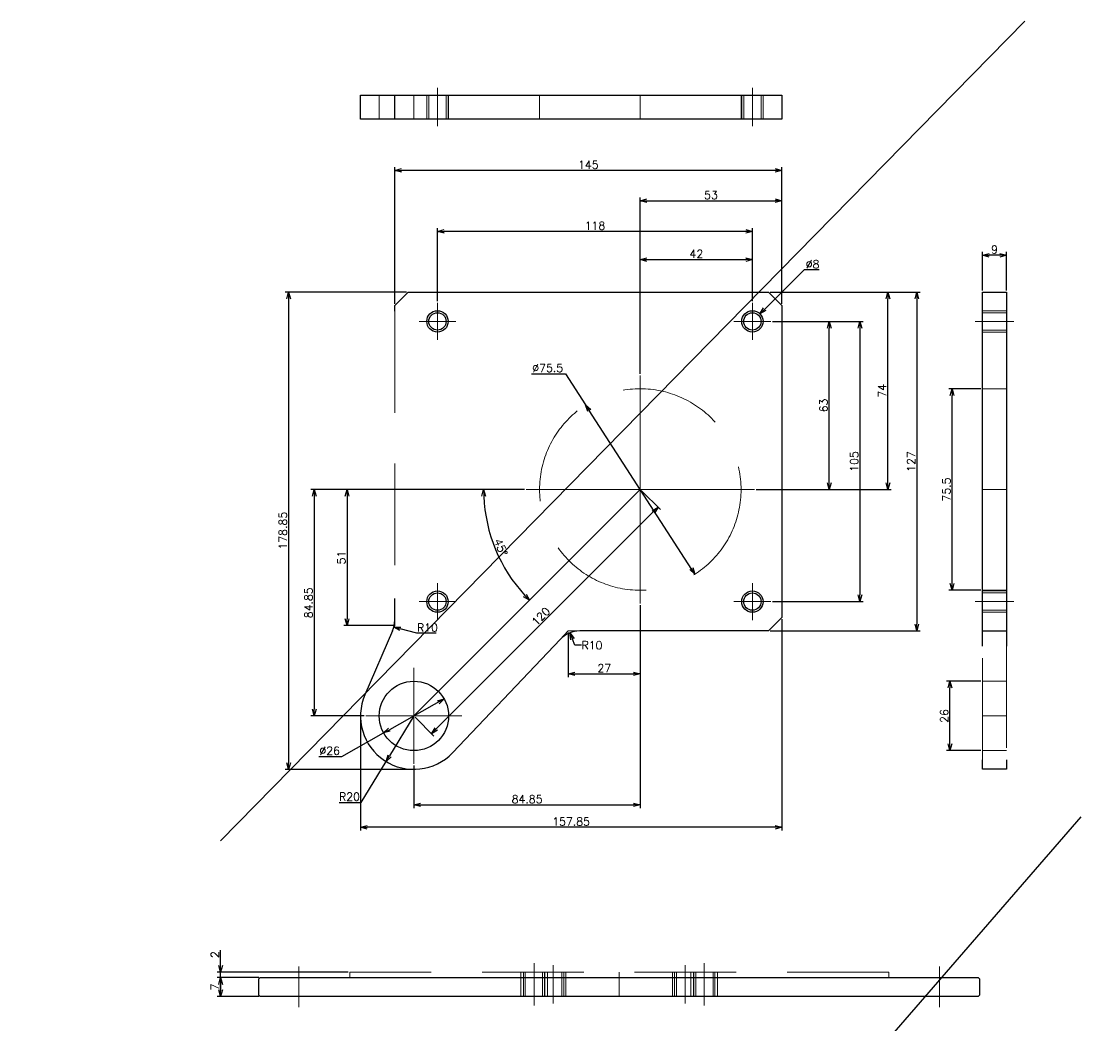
# Model space of a CAD drawing. Header units: millimetres. Extents: x -16130 to 36813, y -8099 to 27484.
# Drawn here: x 19505.4 to 19902.5, y 17493 to 17869.5 of the extents above; entities that cross this region are included whole.
import ezdxf

# ---------------------------------------------------------------- set-up
doc = ezdxf.new("R2010")
doc.units = ezdxf.units.MM
doc.header["$LTSCALE"] = 6
doc.header["$PDMODE"] = 99
doc.header["$PDSIZE"] = 1
doc.linetypes.add('CENTER2', pattern=[28.575, 19.05, -3.175, 3.175, -3.175])
doc.linetypes.add('HIDDEN', pattern=[9.525, 6.35, -3.175])
for name, color, linetype, lineweight in [('04_HIDDEN', 2, 'HIDDEN', 13), ('05_CENTER', 4, 'CENTER2', 13), ('08_DIM', 3, 'Continuous', 13)]:
    doc.layers.add(name, color=color, linetype=linetype, lineweight=lineweight)
doc.layers.add('10_DRAFT', color=8, linetype='Continuous', lineweight=0, plot=False)
doc.styles.add('KSS_TXT', font='txt.shx', dxfattribs={"bigfont": 'extfont2.shx'})
doc.dimstyles.new('KSS_DIM', dxfattribs={"dimtxt": 3, "dimasz": 2.5, "dimexe": 1.25, "dimexo": 0.625, "dimtad": 1, "dimdsep": 46, "dimtxsty": 'KSS_TXT', "dimblk": 'OPEN30', "dimcen": 0, "dimazin": 2, "dimtfac": 0.75, "dimtmove": 0, "dimatfit": 3, "dimldrblk": 'OPEN30', "dimfxl": 1, "dimtolj": 1, "dimarcsym": 0})
doc.dimstyles.new('KSS_DIM$3', dxfattribs={"dimtxt": 3, "dimasz": 2.5, "dimexe": 1.25, "dimexo": 0.625, "dimtad": 1, "dimtih": 1, "dimtoh": 1, "dimdsep": 46, "dimtxsty": 'KSS_TXT', "dimblk": 'OPEN30', "dimcen": 0, "dimazin": 2, "dimtfac": 0.75, "dimtofl": 0, "dimtmove": 0, "dimatfit": 3, "dimldrblk": 'OPEN30', "dimfxl": 1, "dimtolj": 1, "dimarcsym": 0})
doc.dimstyles.new('KSS_DIM$4', dxfattribs={"dimtxt": 3, "dimasz": 2.5, "dimexe": 1.25, "dimexo": 0.625, "dimtad": 1, "dimtih": 1, "dimtoh": 1, "dimdsep": 46, "dimtxsty": 'KSS_TXT', "dimblk": 'OPEN30', "dimcen": 0, "dimse1": 1, "dimazin": 2, "dimtfac": 0.75, "dimtofl": 0, "dimtmove": 0, "dimatfit": 3, "dimldrblk": 'OPEN30', "dimfxl": 1, "dimtolj": 1, "dimarcsym": 0})

# ---------------------------------------------------------------- blocks, each defined once
blk = doc.blocks.new('_Open30')
at = {"color": 0, "linetype": 'ByBlock', "lineweight": -2}
for p, q in [((-1, 0.27), (0, 0)), ((0, 0), (-1, -0.27)), ((0, 0), (-1, 0))]:
    blk.add_line(p, q, dxfattribs=at)
blk = doc.blocks.new('*D3504')
at = {"layer": '08_DIM', "color": 0, "lineweight": -2, "transparency": 16777216}
for p, q in [((19580.17, 17515.54), (19580.17, 17521.29)), ((19627.91, 17513.04), (19578.92, 17513.04)), ((19594.52, 17511.04), (19578.92, 17511.04)), ((19580.17, 17511.04), (19580.17, 17513.04)), ((19580.17, 17508.54), (19580.17, 17506.04))]:
    blk.add_line(p, q, dxfattribs=at)
at = {"layer": 'Defpoints', "color": 0, "transparency": 16777216}
for p in [(19580.17, 17513.04), (19595.14, 17511.04), (19628.53, 17513.04)]:
    blk.add_point(p, dxfattribs=at)
at = {"layer": '08_DIM', "color": 0, "lineweight": -2, "transparency": 16777216, "xscale": 2.5, "yscale": 2.5, "zscale": 2.5}
for p, rotation in [((19580.17, 17513.04), 270), ((19580.17, 17511.04), 90)]:
    blk.add_blockref('_Open30', p, dxfattribs=dict(at, rotation=rotation))
at = {"layer": '08_DIM', "color": 0, "transparency": 16777216, "insert": (19578.05, 17519.67), "char_height": 3, "attachment_point": 5, "rotation": 90, "style": 'KSS_TXT'}
blk.add_mtext('\\A1;2', dxfattribs=at)
blk = doc.blocks.new('*D3505')
at = {"layer": '08_DIM', "color": 0, "lineweight": -2, "transparency": 16777216}
for p, q in [((19594.52, 17511.04), (19578.92, 17511.04)), ((19580.17, 17506.54), (19580.17, 17508.54)), ((19594.52, 17504.04), (19578.92, 17504.04))]:
    blk.add_line(p, q, dxfattribs=at)
at = {"layer": 'Defpoints', "color": 0, "transparency": 16777216}
for p in [(19580.17, 17511.04), (19595.14, 17511.04), (19595.14, 17504.04)]:
    blk.add_point(p, dxfattribs=at)
at = {"layer": '08_DIM', "color": 0, "lineweight": -2, "transparency": 16777216, "xscale": 2.5, "yscale": 2.5, "zscale": 2.5}
for p, rotation in [((19580.17, 17511.04), 90), ((19580.17, 17504.04), 270)]:
    blk.add_blockref('_Open30', p, dxfattribs=dict(at, rotation=rotation))
at = {"layer": '08_DIM', "color": 0, "transparency": 16777216, "insert": (19578.05, 17507.54), "char_height": 3, "attachment_point": 5, "rotation": 90, "style": 'KSS_TXT'}
blk.add_mtext('\\A1;7', dxfattribs=at)
blk = doc.blocks.new('A$C2F213FA1_1_1_1')
at = {"color": 0}
blk.add_lwpolyline([(135, 6.5), (135, 0.5), (134.5, 0), (-134.5, 0), (-135, 0.5), (-135, 6.5), (-134.5, 7), (134.5, 7)], close=True, dxfattribs=at)
at = {"layer": '04_HIDDEN'}
for p, q in [((-101, 7), (-101, 9)), ((-36.82, 9), (-36.82, 0)), ((-35.82, 9), (-35.82, 0)), ((-27.82, 9), (-27.82, 0)), ((-26.82, 9), (-26.82, 0)), ((26.82, 9), (26.82, 0)), ((27.82, 9), (27.82, 0)), ((35.82, 9), (35.82, 0)), ((36.82, 9), (36.82, 0)), ((101, 9), (101, 7))]:
    blk.add_line(p, q, dxfattribs=at)
at = {"layer": '04_HIDDEN', "color": 9}
for p, q in [((-35.25, 0), (-35.25, 9)), ((35.25, 0), (35.25, 9))]:
    blk.add_line(p, q, dxfattribs=at)
at = {"layer": '04_HIDDEN', "color": 252}
for p, q in [((-28.75, 9), (-28.75, 0)), ((-28, 9), (-28, 0)), ((-21.5, 9), (-21.5, 0)), ((-20.75, 9), (-20.75, 0)), ((-20, 9), (-20, 0)), ((20, 9), (20, 0)), ((20.75, 9), (20.75, 0)), ((21.5, 9), (21.5, 0)), ((28, 9), (28, 0)), ((28.75, 9), (28.75, 0))]:
    blk.add_line(p, q, dxfattribs=at)
at = {"layer": '04_HIDDEN'}
blk.add_lwpolyline([(101, 9), (-101, 9)], dxfattribs=at)
at = {"layer": '05_CENTER'}
for p, q in [((-31.82, 12.39), (-31.82, -3.39)), ((31.82, 12.39), (31.82, -3.39)), ((-120, 11.2), (-120, -4.07)), ((120, 11.2), (120, -4.07))]:
    blk.add_line(p, q, dxfattribs=at)
at = {"layer": '05_CENTER', "color": 252}
for p, q in [((-24.75, 11.71), (-24.75, -2.71)), ((24.75, 11.71), (24.75, -2.71))]:
    blk.add_line(p, q, dxfattribs=at)
at = {"layer": '10_DRAFT'}
blk.add_line((0, 9), (0, 0), dxfattribs=at)
blk = doc.blocks.new('M8Tz_1_1_1')
at = {"color": 0}
for radius in [4, 3.25]:
    blk.add_circle((0, 0), radius, dxfattribs=at)
at = {"layer": '05_CENTER'}
for p, q in [((0, -6.92), (0, 6.92)), ((6.92, 0), (-6.92, 0))]:
    blk.add_line(p, q, dxfattribs=at)
blk = doc.blocks.new('A$C684CBA18')
at = {"color": 0}
for p, q in [((-92, 69), (-87, 74)), ((-87, 74), (48, 74)), ((48, 74), (53, 69)), ((-92, 66.87), (-92, 69)), ((53, 69), (53, -48)), ((-92, -48.93), (-92, -40.87)), ((53, -48), (48, -53)), ((48, -53), (-22.71, -53)), ((-29.96, -56.11), (-70.35, -98.63))]:
    blk.add_line(p, q, dxfattribs=at)
blk.add_line((-92.82, -52.9), (-103.21, -76.91))
blk.add_circle((-84.85, -84.85), 13, dxfattribs=at)
blk.add_arc((-102, -48.93), 10, 336.6086, 0)
for centre, radius, start, end in [((-22.71, -63), 10, 90, 136.4646), ((-84.85, -84.85), 20, 156.6086, 316.4646)]:
    blk.add_arc(centre, radius, start, end, dxfattribs=at)
at = {"layer": '04_HIDDEN'}
blk.add_line((-92, 66.87), (-92, -40.87), dxfattribs=at)
blk.add_circle((0, 0), 37.75, dxfattribs=at)
at = {"layer": '05_CENTER'}
for p, q in [((0, -42.75), (0, 42.75)), ((-42.75, 0), (42.75, 0)), ((-84.85, -102.85), (-84.85, -66.85)), ((-102.85, -84.85), (-66.85, -84.85))]:
    blk.add_line(p, q, dxfattribs=at)
at = {"layer": '10_DRAFT'}
for p, q in [((0, 0), (-84.85, -84.85)), ((-92, -51), (-92.82, -52.9)), ((-92, -48.93), (-92, -51)), ((-27, -53), (-29.96, -56.11)), ((-22.71, -53), (-27, -53))]:
    blk.add_line(p, q, dxfattribs=at)
for p in [(-76, 63), (42, 63), (-76, -42), (42, -42)]:
    blk.add_blockref('M8Tz_1_1_1', p)
blk = doc.blocks.new('*D3799')
at = {"layer": '08_DIM', "color": 0, "lineweight": -2, "transparency": 16777216}
for p, q in [((19737.43, 17737.34), (19737.43, 17781.39)), ((19779.43, 17764.51), (19779.43, 17781.39)), ((19739.93, 17780.14), (19776.93, 17780.14))]:
    blk.add_line(p, q, dxfattribs=at)
at = {"layer": 'Defpoints', "color": 0, "transparency": 16777216}
for p in [(19779.43, 17780.14), (19779.43, 17763.89), (19737.43, 17736.71)]:
    blk.add_point(p, dxfattribs=at)
at = {"layer": '08_DIM', "color": 0, "lineweight": -2, "transparency": 16777216, "xscale": 2.5, "yscale": 2.5, "zscale": 2.5, "rotation": 180}
blk.add_blockref('_Open30', (19737.43, 17780.14), dxfattribs=at)
at = {"layer": '08_DIM', "color": 0, "lineweight": -2, "transparency": 16777216, "xscale": 2.5, "yscale": 2.5, "zscale": 2.5}
blk.add_blockref('_Open30', (19779.43, 17780.14), dxfattribs=at)
at = {"layer": '08_DIM', "color": 0, "transparency": 16777216, "insert": (19758.43, 17782.27), "char_height": 3, "attachment_point": 5, "style": 'KSS_TXT'}
blk.add_mtext('\\A1;42', dxfattribs=at)
blk = doc.blocks.new('*D3800')
at = {"layer": '08_DIM', "color": 0, "lineweight": -2, "transparency": 16777216}
for p, q in [((19661.43, 17764.51), (19661.43, 17791.97)), ((19776.93, 17790.72), (19663.93, 17790.72)), ((19779.43, 17764.51), (19779.43, 17791.97))]:
    blk.add_line(p, q, dxfattribs=at)
at = {"layer": 'Defpoints', "color": 0, "transparency": 16777216}
for p in [(19661.43, 17790.72), (19661.43, 17763.89), (19779.43, 17763.89)]:
    blk.add_point(p, dxfattribs=at)
at = {"layer": '08_DIM', "color": 0, "lineweight": -2, "transparency": 16777216, "xscale": 2.5, "yscale": 2.5, "zscale": 2.5, "rotation": 180}
blk.add_blockref('_Open30', (19661.43, 17790.72), dxfattribs=at)
at = {"layer": '08_DIM', "color": 0, "lineweight": -2, "transparency": 16777216, "xscale": 2.5, "yscale": 2.5, "zscale": 2.5}
blk.add_blockref('_Open30', (19779.43, 17790.72), dxfattribs=at)
at = {"layer": '08_DIM', "color": 0, "transparency": 16777216, "insert": (19720.43, 17792.85), "char_height": 3, "attachment_point": 5, "style": 'KSS_TXT'}
blk.add_mtext('\\A1;118', dxfattribs=at)
blk = doc.blocks.new('*D3801')
at = {"layer": '08_DIM', "color": 0, "lineweight": -2, "transparency": 16777216}
for p, q in [((19737.43, 17737.34), (19737.43, 17803.42)), ((19739.93, 17802.17), (19787.93, 17802.17)), ((19790.43, 17763.59), (19790.43, 17803.42))]:
    blk.add_line(p, q, dxfattribs=at)
at = {"layer": 'Defpoints', "color": 0, "transparency": 16777216}
for p in [(19790.43, 17802.17), (19790.43, 17762.96), (19737.43, 17736.71)]:
    blk.add_point(p, dxfattribs=at)
at = {"layer": '08_DIM', "color": 0, "lineweight": -2, "transparency": 16777216, "xscale": 2.5, "yscale": 2.5, "zscale": 2.5, "rotation": 180}
blk.add_blockref('_Open30', (19737.43, 17802.17), dxfattribs=at)
at = {"layer": '08_DIM', "color": 0, "lineweight": -2, "transparency": 16777216, "xscale": 2.5, "yscale": 2.5, "zscale": 2.5}
blk.add_blockref('_Open30', (19790.43, 17802.17), dxfattribs=at)
at = {"layer": '08_DIM', "color": 0, "transparency": 16777216, "insert": (19763.93, 17804.3), "char_height": 3, "attachment_point": 5, "style": 'KSS_TXT'}
blk.add_mtext('\\A1;53', dxfattribs=at)
blk = doc.blocks.new('*D3802')
at = {"layer": '08_DIM', "color": 0, "lineweight": -2, "transparency": 16777216}
for p, q in [((19645.43, 17763.59), (19645.43, 17814.81)), ((19787.93, 17813.56), (19647.93, 17813.56)), ((19790.43, 17763.59), (19790.43, 17814.81))]:
    blk.add_line(p, q, dxfattribs=at)
at = {"layer": 'Defpoints', "color": 0, "transparency": 16777216}
for p in [(19645.43, 17813.56), (19645.43, 17762.96), (19790.43, 17762.96)]:
    blk.add_point(p, dxfattribs=at)
at = {"layer": '08_DIM', "color": 0, "lineweight": -2, "transparency": 16777216, "xscale": 2.5, "yscale": 2.5, "zscale": 2.5, "rotation": 180}
blk.add_blockref('_Open30', (19645.43, 17813.56), dxfattribs=at)
at = {"layer": '08_DIM', "color": 0, "lineweight": -2, "transparency": 16777216, "xscale": 2.5, "yscale": 2.5, "zscale": 2.5}
blk.add_blockref('_Open30', (19790.43, 17813.56), dxfattribs=at)
at = {"layer": '08_DIM', "color": 0, "transparency": 16777216, "insert": (19717.93, 17815.69), "char_height": 3, "attachment_point": 5, "style": 'KSS_TXT'}
blk.add_mtext('\\A1;145', dxfattribs=at)
blk = doc.blocks.new('*D3803')
at = {"layer": '08_DIM', "color": 0, "lineweight": -2, "transparency": 16777216}
for p, q in [((19786.98, 17756.96), (19809.5, 17756.96)), ((19808.25, 17696.46), (19808.25, 17754.46)), ((19780.81, 17693.96), (19809.5, 17693.96))]:
    blk.add_line(p, q, dxfattribs=at)
at = {"layer": 'Defpoints', "color": 0, "transparency": 16777216}
for p in [(19786.35, 17756.96), (19808.25, 17756.96), (19780.18, 17693.96)]:
    blk.add_point(p, dxfattribs=at)
at = {"layer": '08_DIM', "color": 0, "lineweight": -2, "transparency": 16777216, "xscale": 2.5, "yscale": 2.5, "zscale": 2.5}
for p, rotation in [((19808.25, 17756.96), 90), ((19808.25, 17693.96), 270)]:
    blk.add_blockref('_Open30', p, dxfattribs=dict(at, rotation=rotation))
at = {"layer": '08_DIM', "color": 0, "transparency": 16777216, "insert": (19806.12, 17725.46), "char_height": 3, "attachment_point": 5, "rotation": 90, "style": 'KSS_TXT'}
blk.add_mtext('\\A1;63', dxfattribs=at)
blk = doc.blocks.new('*D3804')
at = {"layer": '08_DIM', "color": 0, "lineweight": -2, "transparency": 16777216}
for p, q in [((19786.06, 17767.96), (19831.47, 17767.96)), ((19830.22, 17696.46), (19830.22, 17765.46)), ((19780.81, 17693.96), (19831.47, 17693.96))]:
    blk.add_line(p, q, dxfattribs=at)
at = {"layer": 'Defpoints', "color": 0, "transparency": 16777216}
for p in [(19785.43, 17767.96), (19830.22, 17767.96), (19780.18, 17693.96)]:
    blk.add_point(p, dxfattribs=at)
at = {"layer": '08_DIM', "color": 0, "lineweight": -2, "transparency": 16777216, "xscale": 2.5, "yscale": 2.5, "zscale": 2.5}
for p, rotation in [((19830.22, 17767.96), 90), ((19830.22, 17693.96), 270)]:
    blk.add_blockref('_Open30', p, dxfattribs=dict(at, rotation=rotation))
at = {"layer": '08_DIM', "color": 0, "transparency": 16777216, "insert": (19828.09, 17730.96), "char_height": 3, "attachment_point": 5, "rotation": 90, "style": 'KSS_TXT'}
blk.add_mtext('\\A1;74', dxfattribs=at)
blk = doc.blocks.new('*D3805')
at = {"layer": '08_DIM', "color": 0, "lineweight": -2, "transparency": 16777216}
for p, q in [((19786.98, 17756.96), (19820.97, 17756.96)), ((19819.72, 17754.46), (19819.72, 17654.46)), ((19786.98, 17651.96), (19820.97, 17651.96))]:
    blk.add_line(p, q, dxfattribs=at)
at = {"layer": 'Defpoints', "color": 0, "transparency": 16777216}
for p in [(19786.35, 17756.96), (19786.35, 17651.96), (19819.72, 17651.96)]:
    blk.add_point(p, dxfattribs=at)
at = {"layer": '08_DIM', "color": 0, "lineweight": -2, "transparency": 16777216, "xscale": 2.5, "yscale": 2.5, "zscale": 2.5}
for p, rotation in [((19819.72, 17756.96), 90), ((19819.72, 17651.96), 270)]:
    blk.add_blockref('_Open30', p, dxfattribs=dict(at, rotation=rotation))
at = {"layer": '08_DIM', "color": 0, "transparency": 16777216, "insert": (19817.6, 17704.46), "char_height": 3, "attachment_point": 5, "rotation": 90, "style": 'KSS_TXT'}
blk.add_mtext('\\A1;105', dxfattribs=at)
blk = doc.blocks.new('*D3806')
at = {"layer": '08_DIM', "color": 0, "lineweight": -2, "transparency": 16777216}
for p, q in [((19694.06, 17693.96), (19613.99, 17693.96)), ((19615.24, 17691.46), (19615.24, 17611.61)), ((19633.95, 17609.11), (19613.99, 17609.11))]:
    blk.add_line(p, q, dxfattribs=at)
at = {"layer": 'Defpoints', "color": 0, "transparency": 16777216}
for p in [(19694.68, 17693.96), (19615.24, 17609.11), (19634.58, 17609.11)]:
    blk.add_point(p, dxfattribs=at)
at = {"layer": '08_DIM', "color": 0, "lineweight": -2, "transparency": 16777216, "xscale": 2.5, "yscale": 2.5, "zscale": 2.5}
for p, rotation in [((19615.24, 17693.96), 90), ((19615.24, 17609.11), 270)]:
    blk.add_blockref('_Open30', p, dxfattribs=dict(at, rotation=rotation))
at = {"layer": '08_DIM', "color": 0, "transparency": 16777216, "insert": (19613.11, 17651.54), "char_height": 3, "attachment_point": 5, "rotation": 90, "style": 'KSS_TXT'}
blk.add_mtext('\\A1;84.85', dxfattribs=at)
blk = doc.blocks.new('*D3807')
at = {"layer": '08_DIM', "color": 0, "lineweight": -2, "transparency": 16777216}
for p, q in [((19737.87, 17693.52), (19744.95, 17686.44)), ((19742.3, 17685.56), (19660.98, 17604.24)), ((19653.02, 17608.67), (19660.1, 17601.59))]:
    blk.add_line(p, q, dxfattribs=at)
at = {"layer": 'Defpoints', "color": 0, "transparency": 16777216}
for p in [(19737.43, 17693.96), (19652.58, 17609.11), (19659.21, 17602.47)]:
    blk.add_point(p, dxfattribs=at)
at = {"layer": '08_DIM', "color": 0, "lineweight": -2, "transparency": 16777216, "xscale": 2.5, "yscale": 2.5, "zscale": 2.5}
for p, rotation in [((19744.07, 17687.33), 44.99999951953948), ((19659.21, 17602.47), 224.9999995195395)]:
    blk.add_blockref('_Open30', p, dxfattribs=dict(at, rotation=rotation))
at = {"layer": '08_DIM', "color": 0, "transparency": 16777216, "insert": (19700.14, 17646.4), "char_height": 3, "attachment_point": 5, "rotation": 45, "style": 'KSS_TXT'}
blk.add_mtext('\\A1;120', dxfattribs=at)
blk = doc.blocks.new('A$C684CBCB5')
at = {"color": 0}
blk.add_line((0, -53), (9, -53), dxfattribs=at)
for points in [[(0, -58.65), (0, 74), (9, 74), (9, -58.65)], [(9, -101.35), (9, -104.85), (0, -104.85), (0, -101.35)]]:
    blk.add_lwpolyline(points, dxfattribs=at)
at = {"layer": '04_HIDDEN'}
for p, q in [((9, 67), (0, 67)), ((9, 66.25), (0, 66.25)), ((9, 59.75), (0, 59.75)), ((9, 59), (0, 59)), ((9, -38), (0, -38)), ((9, -38.75), (0, -38.75)), ((9, -45.25), (0, -45.25)), ((9, -46), (0, -46))]:
    blk.add_line(p, q, dxfattribs=at)
at = {"layer": '04_HIDDEN', "color": 9}
for p, q in [((9, 37.75), (0, 37.75)), ((9, -37.75), (0, -37.75))]:
    blk.add_line(p, q, dxfattribs=at)
at = {"layer": '04_HIDDEN', "color": 252}
for p, q in [((9, -71.85), (0, -71.85)), ((9, -97.85), (0, -97.85))]:
    blk.add_line(p, q, dxfattribs=at)
at = {"layer": '04_HIDDEN'}
for points in [[(0, -101.35), (0, -58.65)], [(9, -58.65), (9, -101.35)]]:
    blk.add_lwpolyline(points, dxfattribs=at)
at = {"layer": '05_CENTER'}
for p, q in [((11.71, 63), (-2.71, 63)), ((11.71, -42), (-2.71, -42))]:
    blk.add_line(p, q, dxfattribs=at)
at = {"layer": '10_DRAFT'}
for p, q in [((9, 0), (0, 0)), ((9, -84.85), (0, -84.85))]:
    blk.add_line(p, q, dxfattribs=at)
blk = doc.blocks.new('A$C684CBCC5')
blk.add_line((-92, 0), (-92, 9))
blk.add_lwpolyline([(53, 0), (-104.85, 0), (-104.85, 9), (53, 9)], close=True)
at = {"layer": '04_HIDDEN', "color": 252}
for p, q in [((-97.85, 0), (-97.85, 9)), ((-71.85, 0), (-71.85, 9))]:
    blk.add_line(p, q, dxfattribs=at)
at = {"layer": '04_HIDDEN'}
for p, q in [((-80, 0), (-80, 9)), ((-79.25, 0), (-79.25, 9)), ((-72.75, 0), (-72.75, 9)), ((-72, 0), (-72, 9)), ((38, 0), (38, 9)), ((38.75, 0), (38.75, 9)), ((45.25, 0), (45.25, 9)), ((46, 0), (46, 9))]:
    blk.add_line(p, q, dxfattribs=at)
at = {"layer": '04_HIDDEN', "color": 9}
for p, q in [((-37.75, 0), (-37.75, 9)), ((37.75, 0), (37.75, 9))]:
    blk.add_line(p, q, dxfattribs=at)
at = {"layer": '05_CENTER'}
for p, q in [((-76, -2.71), (-76, 11.71)), ((42, -2.71), (42, 11.71))]:
    blk.add_line(p, q, dxfattribs=at)
at = {"layer": '10_DRAFT'}
for p, q in [((-84.85, 0), (-84.85, 9)), ((0, 0), (0, 9))]:
    blk.add_line(p, q, dxfattribs=at)
blk = doc.blocks.new('*D3810')
at = {"layer": '08_DIM', "color": 0, "lineweight": -2, "transparency": 16777216}
for p, q in [((19786.06, 17767.96), (19842.3, 17767.96)), ((19841.05, 17765.46), (19841.05, 17643.46)), ((19786.06, 17640.96), (19842.3, 17640.96))]:
    blk.add_line(p, q, dxfattribs=at)
at = {"layer": 'Defpoints', "color": 0, "transparency": 16777216}
for p in [(19785.43, 17767.96), (19785.43, 17640.96), (19841.05, 17640.96)]:
    blk.add_point(p, dxfattribs=at)
at = {"layer": '08_DIM', "color": 0, "lineweight": -2, "transparency": 16777216, "xscale": 2.5, "yscale": 2.5, "zscale": 2.5}
for p, rotation in [((19841.05, 17767.96), 90), ((19841.05, 17640.96), 270)]:
    blk.add_blockref('_Open30', p, dxfattribs=dict(at, rotation=rotation))
at = {"layer": '08_DIM', "color": 0, "transparency": 16777216, "insert": (19838.93, 17704.46), "char_height": 3, "attachment_point": 5, "rotation": 90, "style": 'KSS_TXT'}
blk.add_mtext('\\A1;127', dxfattribs=at)
blk = doc.blocks.new('*D3811')
at = {"layer": '08_DIM', "color": 0, "lineweight": -2, "transparency": 16777216}
for p, q in [((19737.43, 17650.59), (19737.43, 17574.56)), ((19652.58, 17590.49), (19652.58, 17574.56)), ((19655.08, 17575.81), (19734.93, 17575.81))]:
    blk.add_line(p, q, dxfattribs=at)
at = {"layer": 'Defpoints', "color": 0, "transparency": 16777216}
for p in [(19737.43, 17651.21), (19652.58, 17591.11), (19737.43, 17575.81)]:
    blk.add_point(p, dxfattribs=at)
at = {"layer": '08_DIM', "color": 0, "lineweight": -2, "transparency": 16777216, "xscale": 2.5, "yscale": 2.5, "zscale": 2.5, "rotation": 180}
blk.add_blockref('_Open30', (19652.58, 17575.81), dxfattribs=at)
at = {"layer": '08_DIM', "color": 0, "lineweight": -2, "transparency": 16777216, "xscale": 2.5, "yscale": 2.5, "zscale": 2.5}
blk.add_blockref('_Open30', (19737.43, 17575.81), dxfattribs=at)
at = {"layer": '08_DIM', "color": 0, "transparency": 16777216, "insert": (19695, 17577.93), "char_height": 3, "attachment_point": 5, "style": 'KSS_TXT'}
blk.add_mtext('\\A1;84.85', dxfattribs=at)
blk = doc.blocks.new('*D3812')
at = {"layer": '08_DIM', "color": 0, "lineweight": -2, "transparency": 16777216}
for p, q in [((19865.02, 17731.71), (19853.01, 17731.71)), ((19854.26, 17658.71), (19854.26, 17729.21)), ((19865.02, 17656.21), (19853.01, 17656.21))]:
    blk.add_line(p, q, dxfattribs=at)
at = {"layer": 'Defpoints', "color": 0, "transparency": 16777216}
for p in [(19854.26, 17731.71), (19865.64, 17731.71), (19865.64, 17656.21)]:
    blk.add_point(p, dxfattribs=at)
at = {"layer": '08_DIM', "color": 0, "lineweight": -2, "transparency": 16777216, "xscale": 2.5, "yscale": 2.5, "zscale": 2.5}
for p, rotation in [((19854.26, 17731.71), 90), ((19854.26, 17656.21), 270)]:
    blk.add_blockref('_Open30', p, dxfattribs=dict(at, rotation=rotation))
at = {"layer": '08_DIM', "color": 0, "transparency": 16777216, "insert": (19852.13, 17693.96), "char_height": 3, "attachment_point": 5, "rotation": 90, "style": 'KSS_TXT'}
blk.add_mtext('\\A1;75.5', dxfattribs=at)
blk = doc.blocks.new('*D3813')
at = {"layer": '08_DIM', "color": 0, "lineweight": -2, "transparency": 16777216}
for p, q in [((19865.64, 17768.59), (19865.64, 17783.01)), ((19872.14, 17781.76), (19868.14, 17781.76)), ((19874.64, 17768.59), (19874.64, 17783.01))]:
    blk.add_line(p, q, dxfattribs=at)
at = {"layer": 'Defpoints', "color": 0, "transparency": 16777216}
for p in [(19865.64, 17781.76), (19865.64, 17767.96), (19874.64, 17767.96)]:
    blk.add_point(p, dxfattribs=at)
at = {"layer": '08_DIM', "color": 0, "lineweight": -2, "transparency": 16777216, "xscale": 2.5, "yscale": 2.5, "zscale": 2.5, "rotation": 180}
blk.add_blockref('_Open30', (19865.64, 17781.76), dxfattribs=at)
at = {"layer": '08_DIM', "color": 0, "lineweight": -2, "transparency": 16777216, "xscale": 2.5, "yscale": 2.5, "zscale": 2.5}
blk.add_blockref('_Open30', (19874.64, 17781.76), dxfattribs=at)
at = {"layer": '08_DIM', "color": 0, "transparency": 16777216, "insert": (19870.14, 17783.89), "char_height": 3, "attachment_point": 5, "style": 'KSS_TXT'}
blk.add_mtext('\\A1;9', dxfattribs=at)
blk = doc.blocks.new('*D3814')
at = {"layer": '08_DIM', "color": 0, "lineweight": -2, "transparency": 16777216}
for p, q in [((19798.88, 17776.26), (19784.04, 17761.54)), ((19804.5, 17776.26), (19798.88, 17776.26))]:
    blk.add_line(p, q, dxfattribs=at)
at = {"layer": 'Defpoints', "color": 0, "transparency": 16777216}
for p in [(19782.27, 17759.78), (19776.59, 17754.15)]:
    blk.add_point(p, dxfattribs=at)
at = {"layer": '08_DIM', "color": 0, "lineweight": -2, "transparency": 16777216, "xscale": 2.5, "yscale": 2.5, "zscale": 2.5, "rotation": 224.7829420137522}
blk.add_blockref('_Open30', (19782.27, 17759.78), dxfattribs=at)
at = {"layer": '08_DIM', "color": 0, "transparency": 16777216, "insert": (19802, 17778.39), "char_height": 3, "attachment_point": 5, "style": 'KSS_TXT'}
blk.add_mtext('\\A1;%%C8', dxfattribs=at)
blk = doc.blocks.new('*D3815')
at = {"layer": '08_DIM', "color": 0, "lineweight": -2, "transparency": 16777216}
for p, q in [((19865.02, 17622.11), (19852.21, 17622.11)), ((19853.46, 17598.61), (19853.46, 17619.61)), ((19865.02, 17596.11), (19852.21, 17596.11))]:
    blk.add_line(p, q, dxfattribs=at)
at = {"layer": 'Defpoints', "color": 0, "transparency": 16777216}
for p in [(19853.46, 17622.11), (19865.64, 17622.11), (19865.64, 17596.11)]:
    blk.add_point(p, dxfattribs=at)
at = {"layer": '08_DIM', "color": 0, "lineweight": -2, "transparency": 16777216, "xscale": 2.5, "yscale": 2.5, "zscale": 2.5}
for p, rotation in [((19853.46, 17622.11), 90), ((19853.46, 17596.11), 270)]:
    blk.add_blockref('_Open30', p, dxfattribs=dict(at, rotation=rotation))
at = {"layer": '08_DIM', "color": 0, "transparency": 16777216, "insert": (19851.34, 17609.11), "char_height": 3, "attachment_point": 5, "rotation": 90, "style": 'KSS_TXT'}
blk.add_mtext('\\A1;26', dxfattribs=at)
blk = doc.blocks.new('*D3854')
at = {"layer": '08_DIM', "color": 0, "lineweight": -2, "transparency": 16777216}
blk.add_line((19694.06, 17693.96), (19677.48, 17693.96), dxfattribs=at)
blk.add_arc((19737.43, 17693.96), 58.7, 182.4403, 222.5597, dxfattribs=at)
at = {"layer": 'Defpoints', "color": 0, "transparency": 16777216}
for p in [(19694.68, 17693.96), (19737.43, 17693.96), (19780.18, 17693.96), (19680.73, 17678.77), (19652.58, 17609.11)]:
    blk.add_point(p, dxfattribs=at)
at = {"layer": '08_DIM', "color": 0, "lineweight": -2, "transparency": 16777216, "xscale": 2.5, "yscale": 2.5, "zscale": 2.5}
for p, rotation in [((19678.73, 17693.96), 91.22015329431773), ((19695.92, 17652.45), 313.7798462252254)]:
    blk.add_blockref('_Open30', p, dxfattribs=dict(at, rotation=rotation))
at = {"layer": '08_DIM', "color": 0, "transparency": 16777216, "insert": (19685.16, 17672.31), "char_height": 3, "attachment_point": 5, "rotation": 292.5, "style": 'KSS_TXT'}
blk.add_mtext('\\A1;45%%d', dxfattribs=at)
blk = doc.blocks.new('*D3855')
at = {"layer": '08_DIM', "color": 0, "lineweight": -2, "transparency": 16777216}
for p, q in [((19652.58, 17609.11), (19643.48, 17594.16)), ((19632.89, 17576.74), (19642.19, 17592.02)), ((19624.64, 17576.74), (19632.89, 17576.74))]:
    blk.add_line(p, q, dxfattribs=at)
at = {"layer": 'Defpoints', "color": 0, "transparency": 16777216}
for p in [(19652.58, 17609.11), (19642.19, 17592.02)]:
    blk.add_point(p, dxfattribs=at)
at = {"layer": '08_DIM', "color": 0, "lineweight": -2, "transparency": 16777216, "xscale": 2.5, "yscale": 2.5, "zscale": 2.5, "rotation": 238.6900931858072}
blk.add_blockref('_Open30', (19642.19, 17592.02), dxfattribs=at)
at = {"layer": '08_DIM', "color": 0, "transparency": 16777216, "insert": (19628.45, 17578.87), "char_height": 3, "attachment_point": 5, "style": 'KSS_TXT'}
blk.add_mtext('\\A1;R20', dxfattribs=at)
blk = doc.blocks.new('*D3856')
at = {"layer": '08_DIM', "color": 0, "lineweight": -2, "transparency": 16777216}
for p, q in [((19663.91, 17615.48), (19643.43, 17603.96)), ((19625.65, 17593.96), (19641.25, 17602.74)), ((19617.03, 17593.96), (19625.65, 17593.96))]:
    blk.add_line(p, q, dxfattribs=at)
at = {"layer": 'Defpoints', "color": 0, "transparency": 16777216}
for p in [(19663.91, 17615.48), (19641.25, 17602.74)]:
    blk.add_point(p, dxfattribs=at)
at = {"layer": '08_DIM', "color": 0, "lineweight": -2, "transparency": 16777216, "xscale": 2.5, "yscale": 2.5, "zscale": 2.5}
for p, rotation in [((19663.91, 17615.48), 29.35716407824889), ((19641.25, 17602.74), 209.3571640782489)]:
    blk.add_blockref('_Open30', p, dxfattribs=dict(at, rotation=rotation))
at = {"layer": '08_DIM', "color": 0, "transparency": 16777216, "insert": (19621.03, 17596.09), "char_height": 3, "attachment_point": 5, "style": 'KSS_TXT'}
blk.add_mtext('\\A1;%%C26', dxfattribs=at)
blk = doc.blocks.new('*D3857')
at = {"layer": '08_DIM', "color": 0, "lineweight": -2, "transparency": 16777216}
for p, q in [((19696.72, 17737.38), (19709.36, 17737.38)), ((19709.36, 17737.38), (19716.94, 17725.67)), ((19757.92, 17662.26), (19718.29, 17723.57))]:
    blk.add_line(p, q, dxfattribs=at)
at = {"layer": 'Defpoints', "color": 0, "transparency": 16777216}
for p in [(19716.94, 17725.67), (19757.92, 17662.26)]:
    blk.add_point(p, dxfattribs=at)
at = {"layer": '08_DIM', "color": 0, "lineweight": -2, "transparency": 16777216, "xscale": 2.5, "yscale": 2.5, "zscale": 2.5}
for p, rotation in [((19716.94, 17725.67), 122.8800419152176), ((19757.92, 17662.26), 302.8800419152176)]:
    blk.add_blockref('_Open30', p, dxfattribs=dict(at, rotation=rotation))
at = {"layer": '08_DIM', "color": 0, "transparency": 16777216, "insert": (19702.73, 17739.51), "char_height": 3, "attachment_point": 5, "style": 'KSS_TXT'}
blk.add_mtext('\\A1;%%C75.5', dxfattribs=at)
blk = doc.blocks.new('*D3858')
at = {"layer": '08_DIM', "color": 0, "lineweight": -2, "transparency": 16777216}
for p, q in [((19694.06, 17693.96), (19626.29, 17693.96)), ((19627.54, 17691.46), (19627.54, 17645.46)), ((19644.81, 17642.96), (19626.29, 17642.96))]:
    blk.add_line(p, q, dxfattribs=at)
at = {"layer": 'Defpoints', "color": 0, "transparency": 16777216}
for p in [(19694.68, 17693.96), (19627.54, 17642.96), (19645.43, 17642.96)]:
    blk.add_point(p, dxfattribs=at)
at = {"layer": '08_DIM', "color": 0, "lineweight": -2, "transparency": 16777216, "xscale": 2.5, "yscale": 2.5, "zscale": 2.5}
for p, rotation in [((19627.54, 17693.96), 90), ((19627.54, 17642.96), 270)]:
    blk.add_blockref('_Open30', p, dxfattribs=dict(at, rotation=rotation))
at = {"layer": '08_DIM', "color": 0, "transparency": 16777216, "insert": (19625.41, 17668.46), "char_height": 3, "attachment_point": 5, "rotation": 90, "style": 'KSS_TXT'}
blk.add_mtext('\\A1;51', dxfattribs=at)
blk = doc.blocks.new('*D3859')
at = {"layer": '08_DIM', "color": 0, "lineweight": -2, "transparency": 16777216}
for p, q in [((19737.43, 17650.59), (19737.43, 17623.65)), ((19710.43, 17640.34), (19710.43, 17623.65)), ((19712.93, 17624.9), (19734.93, 17624.9))]:
    blk.add_line(p, q, dxfattribs=at)
at = {"layer": 'Defpoints', "color": 0, "transparency": 16777216}
for p in [(19737.43, 17651.21), (19710.43, 17640.96), (19737.43, 17624.9)]:
    blk.add_point(p, dxfattribs=at)
at = {"layer": '08_DIM', "color": 0, "lineweight": -2, "transparency": 16777216, "xscale": 2.5, "yscale": 2.5, "zscale": 2.5, "rotation": 180}
blk.add_blockref('_Open30', (19710.43, 17624.9), dxfattribs=at)
at = {"layer": '08_DIM', "color": 0, "lineweight": -2, "transparency": 16777216, "xscale": 2.5, "yscale": 2.5, "zscale": 2.5}
blk.add_blockref('_Open30', (19737.43, 17624.9), dxfattribs=at)
at = {"layer": '08_DIM', "color": 0, "transparency": 16777216, "insert": (19723.93, 17627.03), "char_height": 3, "attachment_point": 5, "style": 'KSS_TXT'}
blk.add_mtext('\\A1;27', dxfattribs=at)
blk = doc.blocks.new('*D3860')
at = {"layer": '08_DIM', "color": 0, "lineweight": -2, "transparency": 16777216}
for p, q in [((19712.89, 17635.62), (19711.97, 17637.94)), ((19715.39, 17635.62), (19712.89, 17635.62))]:
    blk.add_line(p, q, dxfattribs=at)
at = {"layer": 'Defpoints', "color": 0, "transparency": 16777216}
for p in [(19711.06, 17640.27), (19714.72, 17630.96)]:
    blk.add_point(p, dxfattribs=at)
at = {"layer": '08_DIM', "color": 0, "lineweight": -2, "transparency": 16777216, "xscale": 2.5, "yscale": 2.5, "zscale": 2.5, "rotation": 111.5018796857051}
blk.add_blockref('_Open30', (19711.06, 17640.27), dxfattribs=at)
at = {"layer": '08_DIM', "color": 0, "transparency": 16777216, "insert": (19719.33, 17635.62), "char_height": 3, "attachment_point": 5, "style": 'KSS_TXT'}
blk.add_mtext('\\A1;R10', dxfattribs=at)
blk = doc.blocks.new('*D3861')
at = {"layer": '08_DIM', "color": 0, "lineweight": -2, "transparency": 16777216}
for p, q in [((19653.73, 17640.08), (19647.5, 17641.77)), ((19660.98, 17640.08), (19653.73, 17640.08))]:
    blk.add_line(p, q, dxfattribs=at)
at = {"layer": 'Defpoints', "color": 0, "transparency": 16777216}
for p in [(19635.43, 17645.03), (19645.08, 17642.42)]:
    blk.add_point(p, dxfattribs=at)
at = {"layer": '08_DIM', "color": 0, "lineweight": -2, "transparency": 16777216, "xscale": 2.5, "yscale": 2.5, "zscale": 2.5, "rotation": 164.8625420712868}
blk.add_blockref('_Open30', (19645.08, 17642.42), dxfattribs=at)
at = {"layer": '08_DIM', "color": 0, "transparency": 16777216, "insert": (19657.67, 17642.21), "char_height": 3, "attachment_point": 5, "style": 'KSS_TXT'}
blk.add_mtext('\\A1;R10', dxfattribs=at)
blk = doc.blocks.new('*D3862')
at = {"layer": '08_DIM', "color": 0, "lineweight": -2, "transparency": 16777216}
for p, q in [((19649.81, 17767.96), (19604.39, 17767.96)), ((19605.64, 17765.46), (19605.64, 17591.61)), ((19651.95, 17589.11), (19604.39, 17589.11))]:
    blk.add_line(p, q, dxfattribs=at)
at = {"layer": 'Defpoints', "color": 0, "transparency": 16777216}
for p in [(19650.43, 17767.96), (19605.64, 17589.11), (19652.58, 17589.11)]:
    blk.add_point(p, dxfattribs=at)
at = {"layer": '08_DIM', "color": 0, "lineweight": -2, "transparency": 16777216, "xscale": 2.5, "yscale": 2.5, "zscale": 2.5}
for p, rotation in [((19605.64, 17767.96), 90), ((19605.64, 17589.11), 270)]:
    blk.add_blockref('_Open30', p, dxfattribs=dict(at, rotation=rotation))
at = {"layer": '08_DIM', "color": 0, "transparency": 16777216, "insert": (19603.52, 17678.54), "char_height": 3, "attachment_point": 5, "rotation": 90, "style": 'KSS_TXT'}
blk.add_mtext('\\A1;178.85', dxfattribs=at)
blk = doc.blocks.new('*D3863')
at = {"layer": '08_DIM', "color": 0, "lineweight": -2, "transparency": 16777216}
for p, q in [((19790.43, 17645.34), (19790.43, 17566.15)), ((19632.58, 17608.49), (19632.58, 17566.15)), ((19787.93, 17567.4), (19635.08, 17567.4))]:
    blk.add_line(p, q, dxfattribs=at)
at = {"layer": 'Defpoints', "color": 0, "transparency": 16777216}
for p in [(19790.43, 17645.96), (19632.58, 17609.11), (19632.58, 17567.4)]:
    blk.add_point(p, dxfattribs=at)
at = {"layer": '08_DIM', "color": 0, "lineweight": -2, "transparency": 16777216, "xscale": 2.5, "yscale": 2.5, "zscale": 2.5, "rotation": 180}
blk.add_blockref('_Open30', (19632.58, 17567.4), dxfattribs=at)
at = {"layer": '08_DIM', "color": 0, "lineweight": -2, "transparency": 16777216, "xscale": 2.5, "yscale": 2.5, "zscale": 2.5}
blk.add_blockref('_Open30', (19790.43, 17567.4), dxfattribs=at)
at = {"layer": '08_DIM', "color": 0, "transparency": 16777216, "insert": (19711.5, 17569.53), "char_height": 3, "attachment_point": 5, "style": 'KSS_TXT'}
blk.add_mtext('\\A1;157.85', dxfattribs=at)

msp = doc.modelspace()

# ---------------------------------------------------------------- linework, layer by layer
at = {"color": 2}
msp.add_line((19902.49657, 17571.27887), (19505.43779, 17113.90736), dxfattribs=at)
at = {"layer": '08_DIM', "color": 2}
msp.add_line((19881.50568, 17869.47903), (19580.17097, 17562.37577), dxfattribs=at)

# ---------------------------------------------------------------- block references
for name, p in [('A$C684CBCC5', (19737.43118, 17832.80995)), ('A$C684CBA18', (19737.43118, 17693.96341)), ('A$C684CBCB5', (19865.64281, 17693.96341)), ('A$C2F213FA1_1_1_1', (19729.53141, 17504.0426))]:
    msp.add_blockref(name, p)

# ---------------------------------------------------------------- dimensions: what is measured, and where the dimension line sits
at = {"layer": '08_DIM'}
for base, p1, p2, picture, middle in [((19645.43114, 17813.55995), (19790.43114, 17762.96408), (19645.43114, 17762.96408), '*D3802', (19717.93114, 17815.68703)), ((19790.43114, 17802.17065), (19737.43118, 17736.71341), (19790.43114, 17762.96408), '*D3801', (19763.93116, 17804.29774)), ((19661.43114, 17790.72087), (19779.43114, 17763.88738), (19661.43114, 17763.88738), '*D3800', (19720.43114, 17792.84587)), ((19865.64281, 17781.7625), (19874.64281, 17767.96408), (19865.64281, 17767.96408), '*D3813', (19870.14281, 17783.8875)), ((19779.43114, 17780.14063), (19737.43118, 17736.71341), (19779.43114, 17763.88738), '*D3799', (19758.43116, 17782.26563)), ((19737.43118, 17575.80679), (19652.57839, 17591.11062), (19737.43118, 17651.21341), '*D3811', (19695.00478, 17577.93387)), ((19737.43118, 17624.90374), (19710.4312, 17640.96347), (19737.43118, 17651.21341), '*D3859', (19723.93119, 17627.02874)), ((19632.57838, 17567.40308), (19790.43114, 17645.96341), (19632.57838, 17609.11062), '*D3863', (19711.50476, 17569.53224))]:
    dim = msp.add_linear_dim(base=base, p1=p1, p2=p2, dimstyle='KSS_DIM', dxfattribs=at)
    dim.commit()
    dim.dimension.update_dxf_attribs({"geometry": picture, "text_midpoint": middle})
for p1, p2, override, picture, middle in [((19776.59201, 17754.14639), (19782.27026, 17759.78177), {"dimpost": '%%C<>'}, '*D3814', (19802.00047, 17776.26164)), ((19757.92497, 17662.26062), (19716.93739, 17725.6662), {"dimpost": '%%C<>', "dimtix": 1, "dimatfit": 2}, '*D3857', (19702.72729, 17737.38381)), ((19663.90893, 17615.4839), (19641.24784, 17602.73734), {"dimpost": '%%C<>', "dimtix": 1, "dimatfit": 2}, '*D3856', (19621.02564, 17593.96412))]:
    dim = msp.add_diameter_dim_2p(p1=p1, p2=p2, dimstyle='KSS_DIM$3', override=override, dxfattribs=at)
    dim.commit()
    dim.dimension.update_dxf_attribs({"geometry": picture, "text_midpoint": middle, "dimtype": 163})
for base, p1, p2, angle, picture, middle in [((19605.64483, 17589.11061), (19650.43114, 17767.96408), (19652.57838, 17589.11061), 90, '*D3862', (19603.51775, 17678.53734)), ((19830.21562, 17767.96408), (19780.18118, 17693.96341), (19785.43114, 17767.96408), 90, '*D3804', (19828.09062, 17730.96374)), ((19841.05354, 17640.96341), (19785.43114, 17767.96408), (19785.43114, 17640.96341), 90, '*D3810', (19838.92854, 17704.46374)), ((19808.24652, 17756.96408), (19780.18118, 17693.96341), (19786.35444, 17756.96408), 90, '*D3803', (19806.12152, 17725.46374)), ((19819.7233, 17651.96408), (19786.35444, 17756.96408), (19786.35444, 17651.96408), 90, '*D3805', (19817.59622, 17704.46408)), ((19854.26275, 17731.71341), (19865.64281, 17656.21341), (19865.64281, 17731.71341), 90, '*D3812', (19852.13359, 17693.96341)), ((19615.23858, 17609.11062), (19694.68118, 17693.96341), (19634.57839, 17609.11062), 90, '*D3806', (19613.11149, 17651.53701)), ((19627.5399, 17642.96408), (19694.68118, 17693.96341), (19645.43114, 17642.96408), 90, '*D3858', (19625.41281, 17668.46374)), ((19659.21463, 17602.47436), (19737.43118, 17693.96341), (19652.57838, 17609.11061), 44.9999995, '*D3807', (19700.13843, 17646.40336)), ((19853.46289, 17622.11062), (19865.64281, 17596.11062), (19865.64281, 17622.11062), 90, '*D3815', (19851.33789, 17609.11062)), ((19580.17097, 17513.0426), (19595.14261, 17511.0426), (19628.53141, 17513.0426), 90, '*D3504', (19578.04597, 17519.6676)), ((19580.17097, 17511.0426), (19595.14261, 17504.0426), (19595.14261, 17511.0426), 90, '*D3505', (19578.04597, 17507.5426))]:
    dim = msp.add_linear_dim(base=base, p1=p1, p2=p2, angle=angle, dimstyle='KSS_DIM', dxfattribs=at)
    dim.commit()
    dim.dimension.update_dxf_attribs({"geometry": picture, "text_midpoint": middle})
dim = msp.add_angular_dim_2l(base=(19680.72964, 17678.77028), line1=((19694.68118, 17693.96341), (19780.18118, 17693.96341)), line2=((19737.43118, 17693.96341), (19652.57839, 17609.11062)), dimstyle='KSS_DIM', dxfattribs=at)
dim.commit()
dim.dimension.update_dxf_attribs({"geometry": '*D3854', "text_midpoint": (19685.163, 17672.31322)})
for center, mpoint, override, picture, middle in [((19635.43114, 17645.03419), (19645.08416, 17642.42284), {"dimpost": 'R<>'}, '*D3861', (19657.66937, 17640.08344)), ((19714.72382, 17630.96341), (19711.0585, 17640.26746), {"dimpost": 'R<>'}, '*D3860', (19719.32866, 17635.61544)), ((19652.57838, 17609.11061), (19642.18504, 17592.02323), {"dimpost": 'R<>', "dimtix": 1, "dimatfit": 2}, '*D3855', (19628.45198, 17576.74067))]:
    dim = msp.add_radius_dim(center=center, mpoint=mpoint, dimstyle='KSS_DIM$4', override=override, dxfattribs=at)
    dim.commit()
    dim.dimension.update_dxf_attribs({"geometry": picture, "text_midpoint": middle, "dimtype": 164})

doc.saveas('drawing.dxf')
